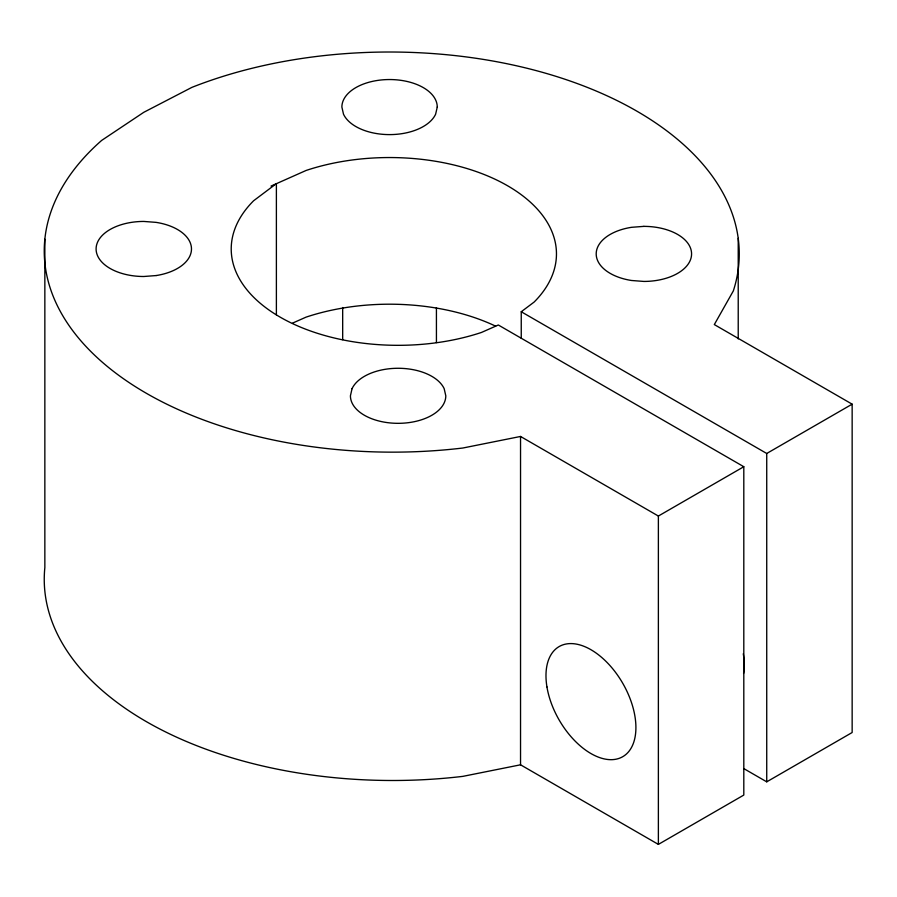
<?xml version="1.0" encoding="UTF-8"?>
<svg xmlns="http://www.w3.org/2000/svg" width="897" height="897" viewBox="0 0 897 897"><rect width="100%" height="100%" fill="white"/><g stroke="black" fill="none" stroke-linecap="round" stroke-linejoin="round"><path stroke-width="1.35" d="M521.247 338.292L521.247 311.752L534.107 302.076A166.898 96.36 0 0 0 507.59 185.769A166.898 96.36 0 0 0 306.124 170.452L271.029 186.071M743.759 768.572L766.733 781.836L852.15 732.513L852.15 404.166L714.315 324.579L733.32 290.942A349.684 201.892 0 0 0 580.393 84.722A349.684 201.892 0 0 0 191.868 87.379L143.789 112.304L101.664 140.414A348.35 201.119 0 0 0 104.254 363.879A348.35 201.119 0 0 0 462.852 448.018L520.54 436.458L658.376 516.044L743.804 466.72L743.804 795.067L658.376 844.391L520.54 764.805L462.852 776.365A348.35 201.119 0 0 1 44.85 567.566L44.85 239.219M521.247 311.752L766.733 453.478L852.15 404.166M292.489 323.144L306.124 317.112A166.898 96.36 0 0 1 495.626 326.149M743.804 466.72L498.317 324.994L481.554 332.417A166.898 96.36 0 0 1 280.099 317.101A166.898 96.36 0 0 1 253.571 200.793L276.388 183.627L276.388 314.914M766.733 453.478L766.733 781.836M738.22 238.31L738.22 338.909M658.376 516.044L658.376 844.391M520.54 436.458L520.54 764.805M436.424 307.66L436.435 342.587M342.676 307.514L342.688 339.683M743.288 653.767A63.575 36.71 60 0 1 743.602 673.456M352.05 388.67L350.424 395.801A47.687 27.527 0 0 0 398.111 423.328A47.687 27.527 0 0 0 445.798 395.801L444.172 388.67A47.687 27.527 0 0 0 398.111 368.275A47.687 27.527 0 0 0 352.05 388.67M437.254 107.068L435.628 114.199A47.687 27.527 0 0 1 389.567 134.606A47.687 27.527 0 0 1 343.506 114.199L341.88 107.068A47.687 27.527 0 0 1 389.567 79.541A47.687 27.527 0 0 1 437.254 107.068M643.889 226.369L631.544 227.311A47.687 27.527 0 0 0 596.202 253.896A47.687 27.527 0 0 0 631.544 280.492L643.889 281.434A47.687 27.527 0 0 0 691.576 253.896A47.687 27.527 0 0 0 643.889 226.369M156.134 275.558L143.789 276.5A47.687 27.527 0 0 1 96.102 248.974A47.687 27.527 0 0 1 143.789 221.436L156.134 222.378A47.687 27.527 0 0 1 191.476 248.974A47.687 27.527 0 0 1 156.134 275.558M546.946 686.934A63.575 36.71 60 0 0 620.971 757.606A63.575 36.71 60 0 0 604.914 660.349A63.575 36.71 60 0 0 546.946 686.934"/></g></svg>
